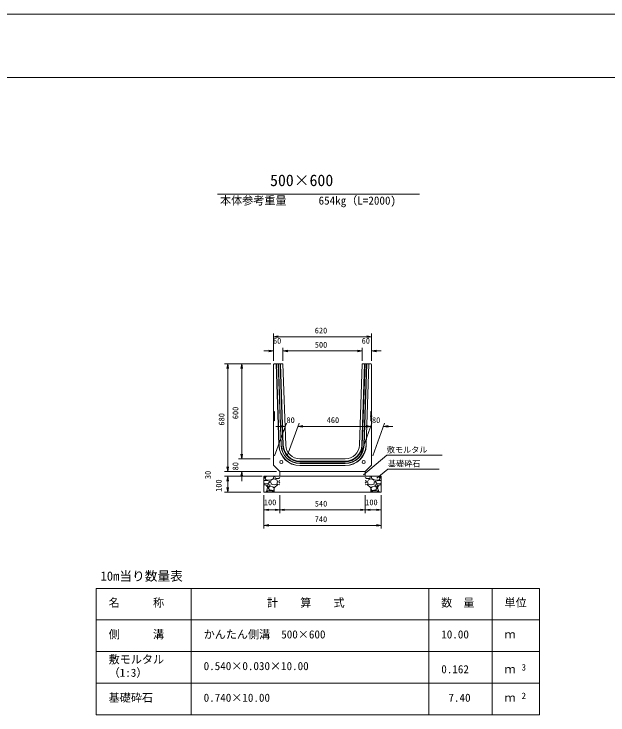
# Model space of a CAD drawing. Units: millimetres, scale not verified. Extents: x 0 to 84100, y 0 to 59400.
# Drawn here: x 21689 to 40444, y 37260 to 59400 of the extents above; entities that cross this region are included whole.
import ezdxf
from ezdxf.enums import TextEntityAlignment as Align

# ---------------------------------------------------------------- set-up
doc = ezdxf.new("R2010")
doc.units = ezdxf.units.MM
doc.header["$LTSCALE"] = 100
doc.linetypes.add('USER1', pattern=[19, 12.7, -6.3])
for name, color, linetype, lineweight in [('D-MTR-FRAM（材料表図枠）', 2, 'Continuous', 18), ('D-STR-DIM（寸法）', 7, 'Continuous', 18), ('D-STR-HTXT（旗揚げ）', 7, 'Continuous', 18), ('D-STR-STR1（構造物）', 7, 'Continuous', 18), ('D-STR-STRn（構造物）', 7, 'Continuous', 18), ('D-STR（構造物外形線）', 1, 'Continuous', 18), ('D-TTL(外枠）', 2, 'Continuous', 18), ('DEFPOINTS_2', 8, 'Continuous', 18)]:
    doc.layers.add(name, color=color, linetype=linetype, lineweight=lineweight)
for name, color, linetype in [('D-MTR-TXT(文字列）', 7, 'Continuous'), ('D-MTR（材料表タイトル）', 7, 'Continuous'), ('D-STR-TXT（文字）', 7, 'Continuous'), ('D-TTL-TXT（文字）', 7, 'Continuous')]:
    doc.layers.add(name, color=color, linetype=linetype)
doc.styles.add('ＭＳ ゴシック', font='')
doc.styles.get('ＭＳ ゴシック').set_extended_font_data('MS Gothic')

msp = doc.modelspace()

# ---------------------------------------------------------------- linework, layer by layer
at = {"layer": 'D-MTR-FRAM（材料表図枠）'}
for p, q in [((24284.6, 41260.4), (38284.6, 41260.4)), ((24284.6, 37260.4), (24284.6, 41260.4)), ((27284.6, 37260.4), (27284.6, 41260.4)), ((34784.6, 37260.4), (34784.6, 41260.4)), ((36784.6, 38060.4), (36784.6, 41260.4)), ((36784.6, 37260.4), (36784.6, 41260.4)), ((38284.6, 37260.4), (38284.6, 41260.4)), ((24284.6, 40260.4), (38284.6, 40260.4)), ((24284.6, 39260.4), (38284.6, 39260.4)), ((24284.6, 38260.4), (38284.6, 38260.4)), ((24284.6, 37260.4), (38284.6, 37260.4))]:
    msp.add_line(p, q, dxfattribs=at)
at = {"layer": 'D-STR-DIM（寸法）'}
for p, q in [((29881.4, 49206.8), (30031.4, 49231.8)), ((30031.4, 49181.8), (29881.4, 49206.8)), ((29881.4, 49206.8), (30031.4, 49206.8)), ((32831.4, 49231.8), (32981.4, 49206.8)), ((32981.4, 49206.8), (32831.4, 49181.8)), ((32981.4, 49206.8), (32831.4, 49206.8)), ((29731.4, 48781.8), (29881.4, 48756.8)), ((29881.4, 48756.8), (29731.4, 48731.8)), ((29881.4, 48756.8), (29731.4, 48756.8)), ((30181.4, 48756.8), (30331.4, 48781.8)), ((30181.4, 48756.8), (30331.4, 48781.8)), ((30331.4, 48731.8), (30181.4, 48756.8)), ((30181.4, 48756.8), (30331.4, 48756.8)), ((30331.4, 48731.8), (30181.4, 48756.8)), ((30181.4, 48756.8), (30331.4, 48756.8)), ((32531.4, 48781.8), (32681.4, 48756.8)), ((32531.4, 48781.8), (32681.4, 48756.8)), ((32681.4, 48756.8), (32531.4, 48731.8)), ((32681.4, 48756.8), (32531.4, 48756.8)), ((32681.4, 48756.8), (32531.4, 48731.8)), ((32681.4, 48756.8), (32531.4, 48756.8)), ((32981.4, 48756.8), (33131.4, 48781.8)), ((33131.4, 48731.8), (32981.4, 48756.8)), ((32981.4, 48756.8), (33131.4, 48756.8)), ((28412.8, 48200), (28437.8, 48350)), ((28437.8, 48350), (28462.8, 48200)), ((28437.8, 48350), (28437.8, 48200)), ((28852.3, 48200), (28877.3, 48350)), ((28877.3, 48350), (28902.3, 48200)), ((28877.3, 48350), (28877.3, 48200)), ((29917.8, 45450), (30291.3, 46476.1)), ((30104.9, 46376.1), (29954.9, 46376.1)), ((30104.9, 46401.1), (30254.9, 46376.1)), ((30254.9, 46376.1), (30104.9, 46351.1)), ((30254.9, 46376.1), (30104.9, 46376.1)), ((30317.8, 45450), (30691.3, 46476.1)), ((30317.8, 45450), (30691.3, 46476.1)), ((30654.9, 46376.1), (30804.9, 46401.1)), ((30654.9, 46376.1), (30804.9, 46401.1)), ((30804.9, 46351.1), (30654.9, 46376.1)), ((30654.9, 46376.1), (30804.9, 46376.1)), ((30804.9, 46351.1), (30654.9, 46376.1)), ((30654.9, 46376.1), (30804.9, 46376.1)), ((30804.9, 46376.1), (32804.9, 46376.1)), ((30804.9, 46376.1), (30954.9, 46376.1)), ((32617.8, 45450), (32991.3, 46476.1)), ((32617.8, 45450), (32991.3, 46476.1)), ((32804.9, 46376.1), (32654.9, 46376.1)), ((32804.9, 46401.1), (32954.9, 46376.1)), ((32804.9, 46401.1), (32954.9, 46376.1)), ((32954.9, 46376.1), (32804.9, 46351.1)), ((32954.9, 46376.1), (32804.9, 46376.1)), ((32954.9, 46376.1), (32804.9, 46351.1)), ((32954.9, 46376.1), (32804.9, 46376.1)), ((33017.8, 45450), (33391.3, 46476.1)), ((33354.9, 46376.1), (33504.9, 46401.1)), ((33504.9, 46351.1), (33354.9, 46376.1)), ((33354.9, 46376.1), (33504.9, 46376.1)), ((33504.9, 46376.1), (33654.9, 46376.1)), ((28877.3, 45350), (28852.3, 45500)), ((28877.3, 45350), (28852.3, 45500)), ((28902.3, 45500), (28877.3, 45350)), ((28877.3, 45350), (28877.3, 45500)), ((28902.3, 45500), (28877.3, 45350)), ((28877.3, 45350), (28877.3, 45500)), ((28437.8, 45100), (28437.8, 45250)), ((29981.4, 44950), (28337.8, 44950)), ((28437.8, 44950), (28412.8, 45100)), ((28437.8, 44950), (28412.8, 45100)), ((28462.8, 45100), (28437.8, 44950)), ((28437.8, 44950), (28437.8, 45100)), ((28462.8, 45100), (28437.8, 44950)), ((28437.8, 44950), (28437.8, 45100)), ((28852.3, 44800), (28877.3, 44950)), ((28877.3, 44950), (28902.3, 44800)), ((28877.3, 44950), (28877.3, 44800)), ((29481.4, 44800), (28337.8, 44800)), ((29526.4, 44800), (28337.8, 44800)), ((28412.8, 44650), (28437.8, 44800)), ((28412.8, 44650), (28437.8, 44800)), ((28437.8, 44800), (28462.8, 44650)), ((28437.8, 44800), (28437.8, 44650)), ((28437.8, 44800), (28462.8, 44650)), ((28437.8, 44800), (28437.8, 44650)), ((28437.8, 44650), (28437.8, 44500)), ((28437.8, 44650), (28437.8, 44450)), ((29481.4, 44300), (28337.8, 44300)), ((28437.8, 44300), (28412.8, 44450)), ((28462.8, 44450), (28437.8, 44300)), ((28437.8, 44300), (28437.8, 44450)), ((29581.4, 44200), (29581.4, 43146.5)), ((29581.4, 44200), (29581.4, 43638.9)), ((30081.4, 44200), (30081.4, 43638.9)), ((30081.4, 44200), (30081.4, 43638.9)), ((32781.4, 44200), (32781.4, 43638.9)), ((32781.4, 44200), (32781.4, 43638.9)), ((33281.4, 44200), (33281.4, 43638.9)), ((33281.4, 44200), (33281.4, 43146.5)), ((29581.4, 43738.9), (29731.4, 43763.9)), ((29731.4, 43713.9), (29581.4, 43738.9)), ((29581.4, 43738.9), (29731.4, 43738.9)), ((29931.4, 43738.9), (29731.4, 43738.9)), ((29931.4, 43763.9), (30081.4, 43738.9)), ((30081.4, 43738.9), (29931.4, 43713.9)), ((30081.4, 43738.9), (29931.4, 43738.9)), ((30081.4, 43738.9), (30231.4, 43763.9)), ((30231.4, 43713.9), (30081.4, 43738.9)), ((30081.4, 43738.9), (30231.4, 43738.9)), ((32631.4, 43738.9), (30231.4, 43738.9)), ((32631.4, 43763.9), (32781.4, 43738.9)), ((32781.4, 43738.9), (32631.4, 43713.9)), ((32781.4, 43738.9), (32631.4, 43738.9)), ((32781.4, 43738.9), (32931.4, 43763.9)), ((32931.4, 43713.9), (32781.4, 43738.9)), ((32781.4, 43738.9), (32931.4, 43738.9)), ((32931.4, 43738.9), (33131.4, 43738.9)), ((33131.4, 43763.9), (33281.4, 43738.9)), ((33281.4, 43738.9), (33131.4, 43713.9)), ((33281.4, 43738.9), (33131.4, 43738.9)), ((29581.4, 43246.5), (29731.4, 43271.5)), ((29731.4, 43221.5), (29581.4, 43246.5)), ((29581.4, 43246.5), (29731.4, 43246.5)), ((33131.4, 43246.5), (29731.4, 43246.5)), ((33131.4, 43271.5), (33281.4, 43246.5)), ((33281.4, 43246.5), (33131.4, 43221.5)), ((33281.4, 43246.5), (33131.4, 43246.5))]:
    msp.add_line(p, q, dxfattribs=at)
at = {"layer": 'D-STR-HTXT（旗揚げ）'}
for p, q in [((28110.8, 53709.6), (34489.2, 53709.6)), ((29881.4, 48450), (29881.4, 49306.8)), ((30031.4, 49206.8), (32831.4, 49206.8)), ((32981.4, 48450), (32981.4, 49306.8)), ((29731.4, 48756.8), (29581.4, 48756.8)), ((29881.4, 48450), (29881.4, 48856.8)), ((30181.4, 48450), (30181.4, 48856.8)), ((30181.4, 48450), (30181.4, 48856.8)), ((30331.4, 48756.8), (32531.4, 48756.8)), ((30331.4, 48756.8), (30481.4, 48756.8)), ((32531.4, 48756.8), (32381.4, 48756.8)), ((32681.4, 48450), (32681.4, 48856.8)), ((32681.4, 48450), (32681.4, 48856.8)), ((32981.4, 48450), (32981.4, 48856.8)), ((33131.4, 48756.8), (33281.4, 48756.8)), ((29801.4, 48350), (28337.8, 48350)), ((29801.4, 48350), (28777.3, 48350)), ((28437.8, 45100), (28437.8, 48200)), ((28877.3, 45500), (28877.3, 48200)), ((28877.3, 45500), (28877.3, 45650)), ((32725.9, 44846.5), (33460.2, 45463.5)), ((35212.8, 45463.5), (33460.2, 45463.5)), ((29781.4, 45350), (28777.3, 45350)), ((29781.4, 45350), (28777.3, 45350)), ((29781.4, 44950), (28337.8, 44950)), ((29781.4, 44950), (28777.3, 44950)), ((33149.8, 44738.8), (33493.7, 45027.1)), ((35110.6, 45027.1), (33493.7, 45027.1)), ((28877.3, 44800), (28877.3, 44650))]:
    msp.add_line(p, q, dxfattribs=at)
at = {"layer": 'D-STR-STR1（構造物）'}
for p, q in [((29911.4, 46837.5), (29881.4, 46857.5)), ((29911.4, 46562.5), (29911.4, 46837.5)), ((32951.4, 46837.5), (32981.4, 46857.5)), ((32951.4, 46562.5), (32951.4, 46837.5)), ((29911.4, 46562.5), (29881.4, 46542.5)), ((32951.4, 46562.5), (32981.4, 46542.5))]:
    msp.add_line(p, q, dxfattribs=at)
at = {"layer": 'D-STR-STR1（構造物）', "linetype": 'USER1'}
for p, q in [((29928.4, 46700), (29867.4, 46700)), ((32934.4, 46700), (32995.4, 46700))]:
    msp.add_line(p, q, dxfattribs=at)
at = {"layer": 'D-STR-STR1（構造物）'}
for centre in [(30131.4, 45250), (32731.4, 45250)]:
    msp.add_circle(centre, 50, dxfattribs=at)
at = {"layer": 'D-STR-STRn（構造物）'}
for p, q in [((30081.4, 44950), (30081.4, 44800)), ((32781.4, 44950), (32781.4, 44800)), ((30081.4, 44800), (29581.4, 44800)), ((29581.4, 44800), (29581.4, 44300)), ((29581.4, 44756.5), (29637.7, 44800)), ((29612.3, 44744.8), (29662, 44800)), ((29648.3, 44684.5), (29613.3, 44744.5)), ((29877.5, 44729.4), (29772.5, 44674.4)), ((29897.5, 44799.7), (29877.5, 44729.7)), ((29914.5, 44800), (29941.5, 44735.9)), ((29942, 44734.5), (30047, 44729.5)), ((30047.3, 44730.1), (30081.4, 44756.5)), ((32781.4, 44800), (30081.4, 44800)), ((32781.4, 44800), (33281.4, 44800)), ((32815.5, 44730.1), (32781.4, 44756.5)), ((32920.8, 44734.5), (32815.8, 44729.5)), ((32948.3, 44800), (32921.4, 44735.9)), ((32965.4, 44799.7), (32985.4, 44729.7)), ((32985.3, 44729.4), (33090.3, 44674.4)), ((33250.5, 44744.8), (33200.9, 44800)), ((33214.6, 44684.5), (33249.6, 44744.5)), ((33281.4, 44756.5), (33225.1, 44800)), ((33281.4, 44800), (33281.4, 44300)), ((29657.7, 44669.2), (29581.4, 44661.2)), ((29602.1, 44561.4), (29581.4, 44584)), ((29642.4, 44529.3), (29581.4, 44534.4)), ((29716.9, 44570.1), (29601.9, 44560.1)), ((29698.4, 44440.1), (29643.4, 44530.1)), ((29772, 44675.8), (29647, 44685.8)), ((29757.1, 44645.1), (29657.1, 44670.1)), ((29692.1, 44524.8), (29712.1, 44474.8)), ((29727.2, 44539.6), (29692.2, 44524.6)), ((29712.1, 44474.9), (29787.1, 44519.9)), ((29762.3, 44619.8), (29717.3, 44569.8)), ((29787.4, 44519.9), (29727.4, 44539.9)), ((29762.3, 44619.5), (29757.3, 44644.5)), ((29786.8, 44619.9), (29816.8, 44549.9)), ((29792.2, 44619.7), (29822.2, 44689.7)), ((29816.9, 44549.4), (29901.9, 44524.4)), ((29822.3, 44689.8), (29902.3, 44714.8)), ((29902.1, 44714.7), (29982.1, 44684.7)), ((29902.6, 44524.5), (29987.6, 44549.5)), ((30022.4, 44539.7), (29907.4, 44434.7)), ((29982.4, 44684.6), (30012.4, 44619.6)), ((29987.1, 44550), (30012.1, 44620)), ((30081.4, 44534.4), (30022.4, 44539.3)), ((30081.4, 44584), (30047.1, 44621.4)), ((30047.2, 44619.9), (30062.2, 44659.9)), ((30081.4, 44661.2), (30062.7, 44659.2)), ((32781.4, 44661.2), (32800.1, 44659.2)), ((32781.4, 44584), (32815.7, 44621.4)), ((32781.4, 44534.4), (32840.4, 44539.3)), ((32815.7, 44619.9), (32800.7, 44659.9)), ((32840.4, 44539.7), (32955.4, 44434.7)), ((32880.5, 44684.6), (32850.5, 44619.6)), ((32875.7, 44550), (32850.7, 44620)), ((32960.3, 44524.5), (32875.3, 44549.5)), ((32960.7, 44714.7), (32880.7, 44684.7)), ((33040.5, 44689.8), (32960.5, 44714.8)), ((33045.9, 44549.4), (32960.9, 44524.4)), ((33070.7, 44619.7), (33040.7, 44689.7)), ((33076, 44619.9), (33046, 44549.9)), ((33075.4, 44519.9), (33135.4, 44539.9)), ((33150.7, 44474.9), (33075.7, 44519.9)), ((33090.9, 44675.8), (33215.9, 44685.8)), ((33100.5, 44619.5), (33105.5, 44644.5)), ((33100.5, 44619.8), (33145.5, 44569.8)), ((33105.7, 44645.1), (33205.7, 44670.1)), ((33135.6, 44539.6), (33170.6, 44524.6)), ((33145.9, 44570.1), (33260.9, 44560.1)), ((33170.7, 44524.8), (33150.7, 44474.8)), ((33164.4, 44440.1), (33219.4, 44530.1)), ((33205.1, 44669.2), (33281.4, 44661.2)), ((33220.4, 44529.3), (33281.4, 44534.4)), ((33260.7, 44561.4), (33281.4, 44584)), ((29581.4, 44300), (33281.4, 44300)), ((29637.7, 44300), (29657.3, 44315.1)), ((29657.3, 44314.6), (29697.3, 44439.6)), ((29662, 44300), (29702.3, 44344.8)), ((29702.3, 44344.8), (29832.3, 44344.8)), ((29712.1, 44430), (29752.1, 44370)), ((29762.3, 44479.8), (29712.3, 44429.8)), ((29752.4, 44369.6), (29877.4, 44354.6)), ((29862.9, 44465.1), (29762.9, 44480.1)), ((29832.1, 44345.9), (29897.1, 44300.9)), ((29903.3, 44428.7), (29863.3, 44463.7)), ((29877.4, 44354.8), (29902.4, 44399.8)), ((29901.5, 44330.9), (29914.5, 44300)), ((29907.1, 44435), (29902.1, 44330)), ((29902.3, 44399.8), (29902.3, 44429.8)), ((32961.4, 44330.9), (32948.3, 44300)), ((32955.8, 44435), (32960.8, 44330)), ((32959.5, 44428.7), (32999.5, 44463.7)), ((32985.4, 44354.8), (32960.4, 44399.8)), ((32960.5, 44399.8), (32960.5, 44429.8)), ((33030.7, 44345.9), (32965.7, 44300.9)), ((33110.4, 44369.6), (32985.4, 44354.6)), ((33000, 44465.1), (33100, 44480.1)), ((33160.5, 44344.8), (33030.5, 44344.8)), ((33100.6, 44479.8), (33150.6, 44429.8)), ((33150.7, 44430), (33110.7, 44370)), ((33200.9, 44300), (33160.5, 44344.8)), ((33205.5, 44314.6), (33165.5, 44439.6)), ((33225.1, 44300), (33205.5, 44315.1))]:
    msp.add_line(p, q, dxfattribs=at)
at = {"layer": 'D-STR（構造物外形線）'}
for p, q in [((29901.4, 48350), (29881.4, 48330)), ((29881.4, 48330), (29881.4, 45150)), ((29901.4, 48350), (30181.4, 48350)), ((30052, 45777.8), (29966.3, 48350)), ((30059.5, 45778.1), (29973.8, 48350)), ((30119.5, 45780.1), (30033.8, 48350)), ((30127, 45780.3), (30041.3, 48350)), ((30177, 45782), (30091.4, 48350)), ((30192, 45782.5), (30106.4, 48350)), ((30266.9, 45785), (30181.4, 48350)), ((32681.4, 48350), (32595.9, 45785)), ((32756.5, 48350), (32670.9, 45782.5)), ((32681.4, 48350), (32961.4, 48350)), ((32771.5, 48350), (32685.9, 45782)), ((32821.5, 48350), (32735.8, 45780.3)), ((32829, 48350), (32743.3, 45780.1)), ((32889, 48350), (32803.3, 45778.1)), ((32896.5, 48350), (32810.8, 45777.8)), ((32961.4, 48350), (32981.4, 48330)), ((32981.4, 48330), (32981.4, 45150)), ((30716.7, 45350), (32146.2, 45350)), ((32146.2, 45275), (30716.7, 45275)), ((32146.2, 45260), (30716.7, 45260)), ((32146.2, 45210), (30716.7, 45210)), ((32146.2, 45202.5), (30716.7, 45202.5)), ((29881.4, 45150), (30081.4, 44950)), ((30081.4, 44950), (32781.4, 44950)), ((32146.2, 45142.5), (30716.7, 45142.5)), ((32146.2, 45135), (30716.7, 45135)), ((32981.4, 45150), (32781.4, 44950))]:
    msp.add_line(p, q, dxfattribs=at)
for centre, radius, start, end in [((30716.7, 45800), 665, 181.90915, 270), ((30716.7, 45800), 657.5, 181.90915, 270), ((30716.7, 45800), 597.5, 181.90915, 270), ((30716.7, 45800), 590, 181.90915, 270), ((30716.7, 45800), 540, 181.90915, 270), ((30716.7, 45800), 525, 181.90915, 270), ((30716.7, 45800), 450, 181.90915, 270), ((32146.2, 45800), 450, 270, 358.09085), ((32146.2, 45800), 525, 270, 358.09085), ((32146.2, 45800), 540, 270, 358.09085), ((32146.2, 45800), 590, 270, 358.09085), ((32146.2, 45800), 597.5, 270, 358.09085), ((32146.2, 45800), 657.5, 270, 358.09085), ((32146.2, 45800), 665, 270, 358.09085)]:
    msp.add_arc(centre, radius, start, end, dxfattribs=at)
at = {"layer": 'D-TTL(外枠）'}
msp.add_line((2300, 57400), (81800, 57400), dxfattribs=at)
at = {"layer": 'DEFPOINTS_2'}
msp.add_line((0, 59400), (84100, 59400), dxfattribs=at)

# ---------------------------------------------------------------- texts
at = {"layer": 'D-MTR-TXT(文字列）', "style": 'ＭＳ ゴシック'}
for s, height, p in [('本体参考重量', 256.6, (28193.9, 53303)), ('654kg（L=2000)', 256.6, (31305.9, 53303)), ('名\u3000\u3000\u3000称', 256.6, (24676.9, 40600.7)), ('計\u3000\u3000算\u3000\u3000式', 256.6, (29677.7, 40600.7)), ('数\u3000量', 256.6, (35176.9, 40600.7)), ('単位', 256.6, (37176.9, 40600.7)), ('側\u3000\u3000\u3000溝', 256.6, (24676.9, 39600.7)), ('かんたん側溝\u3000500×600', 256.6, (27676.9, 39600.7)), ('10.00', 256.6, (35179.6, 39600.7)), ('ｍ', 256.6, (37176.9, 39600.7)), ('敷モルタル', 256.6, (24676.9, 38810.7)), ('（1:3）', 256.6, (24676.9, 38388.5)), ('0.540×0.030×10.00', 256.6, (27676.9, 38600.7)), ('0.162', 256.6, (35179.6, 38500.7)), ('ｍ', 256.6, (37176.9, 38500.7)), ('3', 205.3, (37717.1, 38601.1)), ('基礎砕石', 256.6, (24676.9, 37600.7)), ('0.740×10.00', 256.6, (27676.9, 37600.7)), ('7.40', 256.6, (35407, 37600.7)), ('ｍ', 256.6, (37176.9, 37600.7)), ('2', 205.3, (37717.1, 37701.1))]:
    msp.add_text(s, height=height, dxfattribs=at).set_placement(p, align=Align.BOTTOM_LEFT)
at = {"layer": 'D-MTR（材料表タイトル）', "style": 'ＭＳ ゴシック'}
msp.add_text('10m当り数量表', height=293.3, dxfattribs=at).set_placement((24418.8, 41412.9), align=Align.BOTTOM_LEFT)
at = {"layer": 'D-STR-DIM（寸法）', "style": 'ＭＳ ゴシック'}
for s, p in [('620', (31185.2, 49256.8)), ('60', (29866.4, 48931.8)), ('60', (32666.4, 48931.8)), ('500', (31187.1, 48806.8)), ('80', (30291.8, 46426.1)), ('460', (31562.5, 46426.1)), ('80', (32991.8, 46426.1)), ('100', (29578.2, 43830.3)), ('100', (32778.2, 43830.3)), ('540', (31187.1, 43788.9)), ('740', (31184, 43296.5))]:
    msp.add_text(s, height=183.3, dxfattribs=at).set_placement(p, align=Align.BOTTOM_LEFT)
for s, p in [('600', (28827.3, 46603.8)), ('680', (28387.8, 46403.8)), ('80', (28827.3, 44986.9)), ('30', (27957.5, 44711.9)), ('100', (28299.4, 44309.1))]:
    msp.add_text(s, height=183.3, rotation=90, dxfattribs=at).set_placement(p, align=Align.BOTTOM_LEFT)
at = {"layer": 'D-STR-TXT（文字）', "style": 'ＭＳ ゴシック'}
for s, p in [('敷モルタル', (33460.2, 45488.7)), ('基礎砕石', (33493.7, 45052.3))]:
    msp.add_text(s, height=183.3, dxfattribs=at).set_placement(p, align=Align.BOTTOM_LEFT)
at = {"layer": 'D-TTL-TXT（文字）', "style": 'ＭＳ ゴシック'}
msp.add_text('500×600', height=366.6, dxfattribs=at).set_placement((29773.4, 53854.5), align=Align.BOTTOM_LEFT)

doc.saveas('drawing.dxf')
